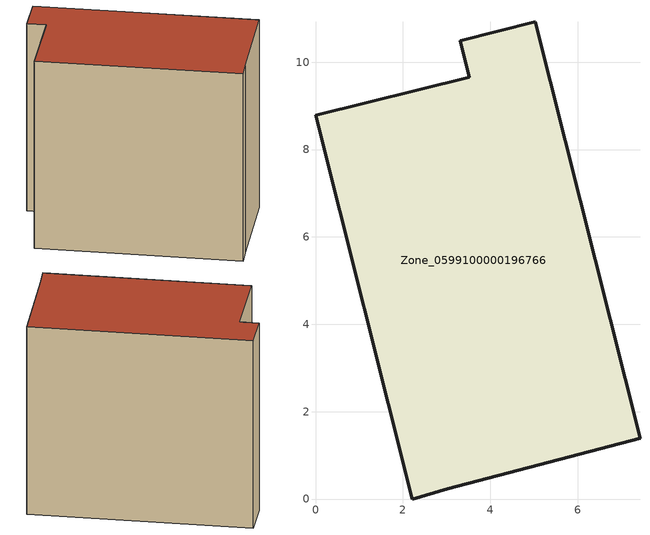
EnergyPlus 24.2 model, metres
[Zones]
Zone_0599100000196766
 floor ground (C_G): 7.43,1.4 3.02,0.23 2.22,0 0,8.78 3.52,9.66 3.31,10.49 5.03,10.92 z0
 wall outside (C_F): 7.43,1.4 5.03,10.92 3.31,10.49 3.52,9.66 0,8.78 2.22,0 3.02,0.23 7.43,1.4 z0:8.9
 roof outside (C_R): 3.02,0.23 7.43,1.4 5.03,10.92 3.31,10.49 3.52,9.66 0,8.78 2.22,0 z8.9
[BUILDING]
Pand.0599100000196766: North Axis=0; Terrain=City; Loads Convergence Tolerance Value=0.04; Temperature Convergence Tolerance Value=0.4; Solar Distribution=FullExterior; Maximum Number of Warmup Days=25; Minimum Number of Warmup Days=1
[Site:Location]
Rotterdam.The.Hague.AP_ZH_NLD Design_Conditions: Latitude=51.96; Longitude=4.45; Time Zone=1; Elevation=-4.5
[SITE:GROUNDTEMPERATURE:BUILDINGSURFACE]
18, 18, 18, 18, 18, 18, 18, 18, 18, 18, 18, 18
[MATERIAL] Thermal Absorptance=0.9; Solar Absorptance=0.7; Visible Absorptance=0.7
Name | Roughness | Thickness | Conductivity | Density | Specific Heat
G.TI.1975-1991 | MediumSmooth | 0.15 | 0.288461 | 540 | 1210
F.TI.1975-1991 | Rough | 0.3 | 0.230769 | 1920 | 840
R.TI.1975-1991 | MediumRough | 0.2 | 0.153846 | 1500 | 1000
[CONSTRUCTION]
C_G: G.TI.1975-1991
C_F: F.TI.1975-1991
C_R: R.TI.1975-1991
[ZONE]
Zone_0599100000196766: Type=1; Multiplier=1; Ceiling Height=Autocalculate; Volume=Autocalculate; Floor Area=autocalculate; Part of Total Floor Area=Yes
[ZONEINFILTRATION:DESIGNFLOWRATE]
Infil_Zone_0599100000196766: Zone or ZoneList or Space or SpaceList=Zone_0599100000196766; Schedule=AlwaysOn; Design Flow Rate Calculation Method=Flow/Area; Flow Rate per Floor Area=0.003; Constant Term Coefficient=1; Temperature Term Coefficient=0; Velocity Term Coefficient=0; Velocity Squared Term Coefficient=0
[HVACTEMPLATE:ZONE:IDEALLOADSAIRSYSTEM]
Zone_0599100000196766: Maximum Heating Supply Air Temperature=50; Minimum Cooling Supply Air Temperature=13; Maximum Heating Supply Air Humidity Ratio=0.0156; Minimum Cooling Supply Air Humidity Ratio=0.0077; Heating Limit=NoLimit; Cooling Limit=NoLimit; Dehumidification Control Type=ConstantSensibleHeatRatio; Cooling Sensible Heat Ratio=0.7; Dehumidification Setpoint=60; Humidification Control Type=None; Humidification Setpoint=30; Outdoor Air Method=None; Outdoor Air Flow Rate per Person=0.00944; Outdoor Air Flow Rate per Zone Floor Area=0; Outdoor Air Flow Rate per Zone=0; Demand Controlled Ventilation Type=None; Outdoor Air Economizer Type=NoEconomizer; Heat Recovery Type=None; Sensible Heat Recovery Effectiveness=0.7; Latent Heat Recovery Effectiveness=0.65
[ZONECONTROL:THERMOSTAT]
ThermostatControl_Zone_0599100000196766: Zone or ZoneList=Zone_0599100000196766; Control Type Schedule=DualSetpointControlType; Control 1=Thermostat_Zone_0599100000196766; Temperature Difference Between Cutout And Setpoint=0
[THERMOSTATSETPOINT:DUALSETPOINT]
Thermostat_Zone_0599100000196766: Heating Setpoint Temperature Schedule=HeatingSetpoint_Zone_0599100000196766; Cooling Setpoint Temperature Schedule=CoolingSetpoint_Zone_0599100000196766
[SCHEDULE:COMPACT]
HeatingSetpoint_Zone_0599100000196766: Through: 12/31, For: AllDays, Until: 24:00, 21
CoolingSetpoint_Zone_0599100000196766: Through: 12/31, For: AllDays, Until: 24:00, 24
DualSetpointControlType: Through: 12/31, For: AllDays, Until: 24:00, 4
AlwaysOn: Through: 12/31, For: AllDays, Until: 24:00, 1
